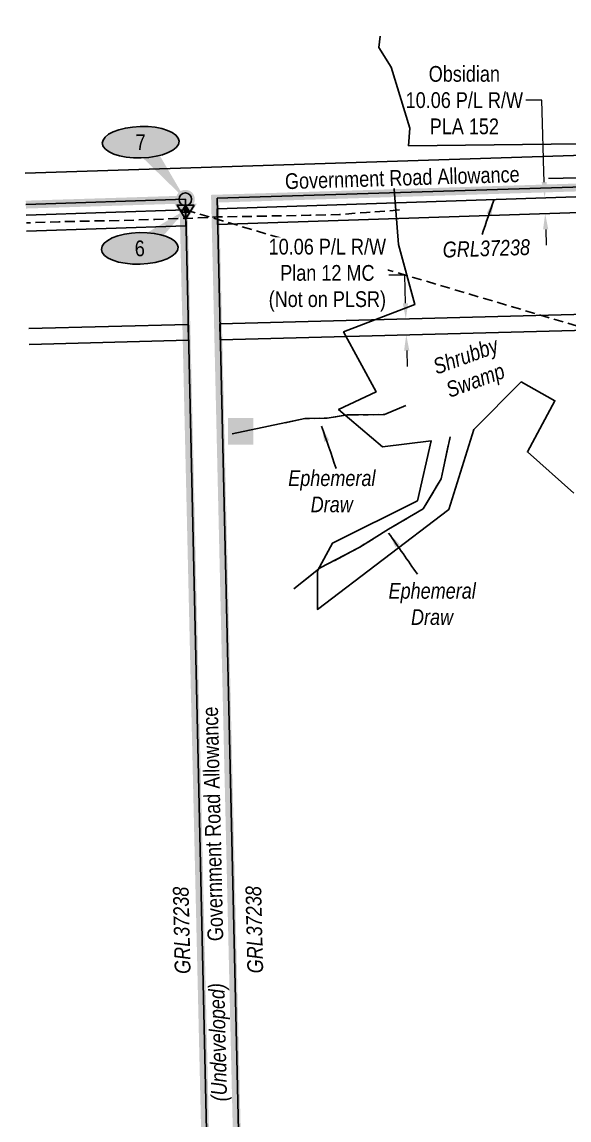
# Model space of a CAD drawing. Extents: x 647483 to 650733, y 5836505 to 5838421.
# Drawn here: x 647483 to 647830, y 5837095 to 5837792 of the extents above; entities that cross this region are included whole.
import ezdxf
from ezdxf.enums import TextEntityAlignment as Align

# ---------------------------------------------------------------- set-up
doc = ezdxf.new("R2010")
doc.units = 0
doc.header["$LTSCALE"] = 5
doc.header["$PDSIZE"] = 0.5
for name, pattern in [('CENTERLINEX3', [5, 2.5, -1, 0.5, -1]), ('foc-TIELINE', [1.875, 1.25, -0.625]), ('foc-TOPO-ephemeral', [6.25, 3.125, -0.625, 0.625, -0.625, 0.625, -0.625]), ('UG_PIPE', [1.875, 1.25, -0.625])]:
    doc.linetypes.add(name, pattern=pattern)
doc.layers.get('Defpoints').update_dxf_attribs({"color": 9})
doc.layers.add('AS-FMA BOUNDARY', color=7, linetype='Continuous', true_color=0x008f47, transparency=0.7)
for name, color, linetype in [('AS-PIPE-UG', 44, 'UG_PIPE'), ('AS-UNDERLAY-H', 141, 'Continuous'), ('C-RW', 13, 'Continuous'), ('F-RW', 190, 'Continuous'), ('L-MON', 1, 'Continuous'), ('L-ROAD-T', 7, 'Continuous'), ('L-SEC', 7, 'Continuous'), ('L-TIE', 7, 'foc-TIELINE'), ('P-ELEVATION', 7, 'Continuous'), ('T-DRAW', 143, 'foc-TOPO-ephemeral'), ('T-WATER-T', 170, 'Continuous'), ('WETLAND', 143, 'Continuous'), ('WETLAND-T', 146, 'Continuous')]:
    doc.layers.add(name, color=color, linetype=linetype)
for name, color, linetype, lineweight in [('C-RW-T', 13, 'Continuous', 9), ('F-RW-T', 190, 'Continuous', 9), ('T-TEXT', 48, 'Continuous', 18)]:
    doc.layers.add(name, color=color, linetype=linetype, lineweight=lineweight)
doc.styles.add('80', font='ARIALN.TTF', dxfattribs={"height": 10})
doc.styles.add('80CG', font='ARIALN.TTF', dxfattribs={"height": 10})
doc.styles.add('80L', font='ARIALN.TTF', dxfattribs={"height": 10})
doc.styles.add('80LS', font='ARIALNI.TTF', dxfattribs={"height": 10})
doc.styles.add('foc-LtypeFont', font='ARIALN.TTF', dxfattribs={"height": 7.35})
doc.linetypes.add('foc-TOPO-flowdirection-NOLINE', pattern='A,0,[">",foc-LtypeFont,S=0.3,R=0,X=0,Y=-0.945],-20,[">",foc-LtypeFont,S=0.3,R=0,X=0,Y=-0.945],0', length=20)
doc.dimstyles.new('Compass 5 000', dxfattribs={"dimscale": 5, "dimtxt": 9, "dimasz": 2, "dimexe": 0.2, "dimexo": 0.0625, "dimgap": 0.5, "dimtad": 0, "dimtih": 1, "dimtoh": 1, "dimzin": 0, "dimdsep": 46, "dimtxsty": '80CG', "dimcen": 0.1, "dimse1": 1, "dimse2": 1, "dimclrd": 256, "dimclrt": 256, "dimaunit": 1, "dimadec": 4, "dimazin": 0, "dimtfac": 0.06, "dimtofl": 0, "dimtmove": 0, "dimatfit": 1, "dimfxl": 0.2, "dimtolj": 1, "dimtzin": 0, "dimlwd": -1, "dimarcsym": 0})

# ---------------------------------------------------------------- blocks, each defined once
blk = doc.blocks.new('fdia')
at = {"color": 255, "const_width": 1}
blk.add_lwpolyline([(-0.5, 0, 1), (0.5, 0, 1)], format="xyb", close=True, dxfattribs=at)
blk = doc.blocks.new('Fdiaa')
blk.add_blockref('fdia', (0, 0))
blk = doc.blocks.new('fdib')
at = {"color": 1, "const_width": 1.6}
blk.add_lwpolyline([(-0.4, 0, 1), (0.4, 0, 1)], format="xyb", close=True, dxfattribs=at)
at = {"color": 1}
blk.add_circle((0, 0), 0.8, dxfattribs=at)
blk = doc.blocks.new('Fdibb')
blk.add_blockref('fdib', (0, 0))
blk = doc.blocks.new('fdicc')
for name in ['Fdibb', 'Fdiaa']:
    blk.add_blockref(name, (0, 0))
blk = doc.blocks.new('FDI')
blk.add_blockref('fdicc', (0, 0))
blk = doc.blocks.new('*D389')
at = {"layer": 'C-RW-T', "transparency": 16777216}
for p, q in [((647812.72, 5837742.47), (647802.72, 5837742.47)), ((647814.32, 5837690.48), (647812.72, 5837742.47)), ((647815.25, 5837660.43), (647815.56, 5837650.43))]:
    blk.add_line(p, q, dxfattribs=at)
for points in [[(647815.99, 5837690.53), (647812.66, 5837690.43), (647814.63, 5837680.49)], [(647816.92, 5837660.48), (647813.59, 5837660.38), (647814.94, 5837670.42)]]:
    blk.add_solid(points, dxfattribs=at)
at = {"layer": 'Defpoints', "color": 0, "transparency": 16777216}
for p in [(647816.46, 5837680.54), (647814.94, 5837670.42), (647816.78, 5837670.48)]:
    blk.add_point(p, dxfattribs=at)
at = {"layer": 'C-RW-T', "transparency": 16777216, "insert": (647763.63, 5837742.47), "char_height": 10, "attachment_point": 5, "style": '80CG'}
blk.add_mtext('\\A1;Obsidian\\P10.06 P/L R/W\\PPLA 152', dxfattribs=at)
blk = doc.blocks.new('*D390')
at = {"layer": 'Defpoints', "color": 0, "transparency": 16777216}
for p in [(647852.17, 5837606.79), (647726.78, 5837593.42), (647852.43, 5837596.74)]:
    blk.add_point(p, dxfattribs=at)
at = {"layer": 'F-RW-T', "transparency": 16777216}
for p, q in [((647725.78, 5837631.29), (647715.78, 5837631.29)), ((647726.25, 5837613.47), (647725.78, 5837631.29)), ((647727.04, 5837583.42), (647727.3, 5837573.43))]:
    blk.add_line(p, q, dxfattribs=at)
for points in [[(647727.91, 5837613.51), (647724.58, 5837613.42), (647726.51, 5837603.47)], [(647728.71, 5837583.47), (647725.37, 5837583.38), (647726.78, 5837593.42)]]:
    blk.add_solid(points, dxfattribs=at)
at = {"layer": 'F-RW-T', "transparency": 16777216, "insert": (647676.69, 5837631.29), "char_height": 10, "attachment_point": 5, "style": '80CG', "bg_fill": 3, "box_fill_scale": 1.1, "bg_fill_color": 256, "bg_fill_true_color": 13158600, "bg_fill_transparency": 0}
blk.add_mtext('\\A1;10.06 P/L R/W\\PPlan 12 MC\\P(Not on PLSR)', dxfattribs=at)
blk = doc.blocks.new('*U478')
at = {"layer": 'P-ELEVATION'}
h = blk.add_hatch(color=111, dxfattribs=at)
h.dxf.hatch_style = 1
edge = h.paths.add_edge_path()
edge.add_ellipse((0, 0), major_axis=(-24.38, 0), ratio=0.410256, start_angle=0, end_angle=360)
at = {"layer": 'P-ELEVATION', "color": 7, "flags": 128}
blk.add_lwpolyline([(0, 0, 12.5, 0, 0), (29.78, 23.65, 0, 0, 0)], format="xyseb", dxfattribs=at)
at = {"layer": 'P-ELEVATION', "color": 7}
blk.add_ellipse((0, 0), major_axis=(-24.38, 0), ratio=0.410256, dxfattribs=at)
at = {"layer": 'P-ELEVATION', "style": '80'}
blk.add_attdef('ELEVATION', text='', height=10, dxfattribs=at).set_placement((0, 0), align=Align.MIDDLE_CENTER)
blk = doc.blocks.new('TRIA')
blk.add_hatch(color=255).paths.add_polyline_path([(-0.04, 1.52), (-1.47, -0.87), (1.39, -0.87)])
blk = doc.blocks.new('Hybrid_RC_Updated')
at = {"color": 13}
for points in [[(5.4, 3), (0, -6), (-5.4, 3)], [(0, 3), (2.7, -1.5), (-2.7, -1.5)]]:
    blk.add_lwpolyline(points, close=True, dxfattribs=at)
at = {"layer": 'Defpoints'}
blk.add_circle((0, 0), 0.82, dxfattribs=at)
at = {"xscale": 4.9974568, "yscale": 4.9974568, "zscale": 4.9974568, "rotation": 180}
blk.add_blockref('TRIA', (-0.21, -0.34), dxfattribs=at)
blk = doc.blocks.new('*U554')
at = {"layer": 'P-ELEVATION'}
h = blk.add_hatch(color=111, dxfattribs=at)
h.dxf.hatch_style = 1
edge = h.paths.add_edge_path()
edge.add_ellipse((0, 0), major_axis=(-24.38, 0), ratio=0.410256, start_angle=0, end_angle=360)
at = {"layer": 'P-ELEVATION', "color": 7, "flags": 128}
blk.add_lwpolyline([(0, 0, 12.5, 0, 0), (27.33, -37.02, 0, 0, 0)], format="xyseb", dxfattribs=at)
at = {"layer": 'P-ELEVATION', "color": 7}
blk.add_ellipse((0, 0), major_axis=(-24.38, 0), ratio=0.410256, dxfattribs=at)
at = {"layer": 'P-ELEVATION', "style": '80'}
blk.add_attdef('ELEVATION', text='', height=10, dxfattribs=at).set_placement((0, 0), align=Align.MIDDLE_CENTER)

msp = doc.modelspace()

# ---------------------------------------------------------------- hatches: boundary and pattern name
at = {"layer": 'AS-UNDERLAY-H'}
h = msp.add_hatch(color=256, dxfattribs=at)
h.dxf.hatch_style = 1
h.paths.add_polyline_path([(647613.686, 5837540.536), (647629.679, 5837540.536), (647629.679, 5837523.617), (647613.686, 5837523.617)])

# ---------------------------------------------------------------- linework, layer by layer
at = {"layer": 'AS-FMA BOUNDARY', "linetype": 'CENTERLINEX3', "const_width": 4.999, "flags": 128}
msp.add_lwpolyline([(647485.378, 5837676.166), (647585.333, 5837679.317), (647585.453, 5837674.135), (647585.687, 5837664.071), (647605.444, 5836813.121), (647607.76, 5836713.146)], dxfattribs=at)
at = {"layer": 'AS-PIPE-UG', "flags": 128}
msp.add_lwpolyline([(647722.478, 5837672.792), (647701.48, 5837671.182), (647684.419, 5837669.863), (647665.505, 5837669.363), (647646.038, 5837669.043), (647625.711, 5837668.627), (647606.813, 5837668.314), (647583.73, 5837667.327), (647567.151, 5837666.805), (647547.806, 5837666.087), (647527.536, 5837665.765), (647506.34, 5837665.266), (647485.647, 5837664.58)], dxfattribs=at)
at = {"layer": 'C-RW'}
msp.add_lwpolyline([(647485.564, 5837669.43), (647586.716, 5837672.824), (647586.949, 5837662.76), (647485.797, 5837659.375)], dxfattribs=at)
at = {"layer": 'F-RW', "flags": 128}
for points in [[(648509.259, 5837616.103), (648397.526, 5837632.296), (648259.108, 5837607.477), (647608.74, 5837590.303), (647608.507, 5837600.357), (648258.082, 5837617.511), (648397.355, 5837642.483), (648509.018, 5837626.3)], [(647487.208, 5837597.371), (647588.411, 5837600.008), (647588.642, 5837589.954), (647487.441, 5837587.316)]]:
    msp.add_lwpolyline(points, dxfattribs=at)
at = {"layer": 'L-SEC'}
for p, q in [((647606.668, 5837680.17), (648407.536, 5837704.962)), ((647485.376, 5837676.273), (647586.566, 5837679.548)), ((647586.566, 5837679.548), (647606.398, 5836811.264)), ((647606.668, 5837680.17), (647626.504, 5836811.723))]:
    msp.add_line(p, q, dxfattribs=at)
at = {"layer": 'L-TIE'}
msp.add_line((647586.745, 5837672.816), (648213.874, 5837486.604), dxfattribs=at)
at = {"layer": 'T-DRAW', "linetype": 'foc-TOPO-flowdirection-NOLINE', "flags": 128}
for points in [[(647616.259, 5837530.567), (647662.388, 5837540.222), (647676.557, 5837540.511), (647689.281, 5837542.535), (647712.992, 5837542.824), (647726.583, 5837548.608)], [(647655.448, 5837432.073), (647672.22, 5837445.375), (647697.377, 5837458.677), (647715.595, 5837469.954), (647737.572, 5837482.967), (647748.849, 5837502.052), (647754.632, 5837528.655)]]:
    msp.add_lwpolyline(points, dxfattribs=at)
at = {"layer": 'T-DRAW', "linetype": 'foc-TOPO-ephemeral', "flags": 128}
msp.add_lwpolyline([(647649.954, 5837537.619), (647662.388, 5837540.222), (647676.557, 5837540.511), (647689.281, 5837542.535), (647712.992, 5837542.824), (647726.583, 5837548.608)], dxfattribs=at)
at = {"layer": 'T-DRAW', "flags": 128}
msp.add_lwpolyline([(647655.448, 5837432.073), (647672.22, 5837445.375), (647697.377, 5837458.677), (647715.595, 5837469.954), (647737.572, 5837482.967), (647748.849, 5837502.052), (647754.632, 5837528.655)], dxfattribs=at)
at = {"layer": 'WETLAND'}
for points in [[(647999.913, 5837792.182), (648000.54, 5837774.638), (648002.921, 5837737.332), (648002.921, 5837723.044), (647999.746, 5837716.694), (647728.283, 5837713.519), (647729.077, 5837724.632), (647717.17, 5837763.526), (647709.43, 5837775.873), (647710.103, 5837783.222)], [(647833.058, 5837492.856), (647803.689, 5837519.05), (647821.152, 5837551.594), (647799.721, 5837563.5), (647769.558, 5837533.338), (647753.683, 5837482.537), (647670.339, 5837419.037), (647670.339, 5837443.644), (647679.864, 5837461.106), (647733.839, 5837488.094), (647742.57, 5837526.194), (647711.614, 5837522.225), (647683.833, 5837546.038), (647707.645, 5837557.15), (647687.008, 5837595.25), (647732.252, 5837612.713), (647721.933, 5837650.813), (647718.758, 5837691.294), (647718.758, 5837691.294), (648028.321, 5837696.057)]]:
    msp.add_lwpolyline(points, dxfattribs=at)

# ---------------------------------------------------------------- block references
at = {"layer": 'L-MON', "color": 1, "xscale": 0.9997110999999999, "yscale": 0.9997110999999999, "zscale": 0.9997110999999999, "rotation": 1.571910803233727}
for name, p, values in [('*U554', (647558.236, 5837715.793), {'ELEVATION': '7'}), ('*U478', (647557.631, 5837648.365), {'ELEVATION': '6'})]:
    msp.add_blockref(name, p, dxfattribs=at).add_auto_attribs(values)
at = {"layer": 'L-MON', "color": 2, "xscale": 4.999999999999683, "yscale": 4.999999999999683, "zscale": 4.999999999999683}
msp.add_blockref('FDI', (647586.566, 5837679.548), dxfattribs=at)
at = {"layer": 'L-MON'}
msp.add_blockref('Hybrid_RC_Updated', (647586.745, 5837672.816), dxfattribs=at)

# ---------------------------------------------------------------- texts
at = {"layer": 'AS-FMA BOUNDARY', "linetype": 'CENTERLINEX3', "transparency": 33554687, "char_height": 10, "width": 5.69693, "attachment_point": 1, "style": '80L'}
for insert, rotation in [((647749.742, 5837652.516), 1.770814), ((647579.883, 5837187.395), 91.330002), ((647625.973, 5837187.752), 91.330002)]:
    msp.add_mtext('{\\fArial Narrow|b0|i1|c0|p34;GRL37238}', dxfattribs=dict(at, insert=insert, rotation=rotation))
at = {"layer": 'L-ROAD-T', "style": '80L'}
msp.add_text('Government Road Allowance', height=10, rotation=91.330002, dxfattribs=at).set_placement((647603.939, 5837282.782), align=Align.MIDDLE_CENTER)
at = {"layer": 'T-TEXT', "style": '80LS'}
msp.add_text('(Undeveloped)', height=10, rotation=91.330002, dxfattribs=at).set_placement((647607.165, 5837144.089), align=Align.MIDDLE_CENTER)
at = {"layer": 'T-WATER-T', "char_height": 9.99711, "attachment_point": 1, "style": '80L'}
for insert in [(647651.526, 5837507.413), (647715.2, 5837435.841)]:
    msp.add_mtext_dynamic_manual_height_columns('\\pi0.32617;{\\fArial Narrow|b0|i1|c0|p34;Ephemeral \\P\\pi14.58876;Draw}', width=55.96377, gutter_width=49.986, heights=[0], dxfattribs=dict(at, insert=insert))
at = {"layer": 'WETLAND-T', "insert": (647742.258, 5837577.365), "char_height": 9.99711, "attachment_point": 1, "rotation": 20, "style": '80L'}
msp.add_mtext_dynamic_manual_height_columns('\\pi0.45573;{\\fArial Narrow|b0|i1|c0|p34;Shrubby \\P\\pi3.163;Swamp}', width=43.45034, gutter_width=49.986, heights=[0], dxfattribs=at)

# ---------------------------------------------------------------- leaders
at = {"layer": 'AS-FMA BOUNDARY', "linetype": 'CENTERLINEX3', "transparency": 33554687, "path_type": 1}
msp.add_leader([(647782.458, 5837679.505), (647774.936, 5837657.166)], dimstyle='Compass 5 000', override={"dimgap": 0.5, "dimtad": 0}, dxfattribs=at)
at = {"layer": 'T-WATER-T', "path_type": 1}
for points in [[(647673.042, 5837535.368), (647682.269, 5837508.607)], [(647715.595, 5837467.531), (647733.828, 5837441.427)]]:
    msp.add_leader(points, dimstyle='Compass 5 000', override={"dimgap": 0.5, "dimtad": 0}, dxfattribs=at)

# ---------------------------------------------------------------- next in the draw order: texts
at = {"layer": 'L-ROAD-T', "insert": (647724.08, 5837698.254), "char_height": 10, "width": 182.40702, "attachment_point": 2, "rotation": 1.77307, "style": '80L', "bg_fill": 3, "box_fill_scale": 1.15, "bg_fill_color": 256, "bg_fill_true_color": 256, "bg_fill_transparency": 0}
msp.add_mtext('Government Road Allowance', dxfattribs=at)

# ---------------------------------------------------------------- next in the draw order: linework, layer by layer
at = {"layer": 'AS-FMA BOUNDARY', "linetype": 'CENTERLINEX3', "const_width": 4.999, "flags": 128}
msp.add_lwpolyline([(647627.863, 5836713.762), (647625.546, 5836813.741), (647605.789, 5837664.692), (647605.555, 5837674.756), (647605.435, 5837679.938), (648011.875, 5837692.504), (648205.712, 5837698.492), (648205.876, 5837693.316), (648206.196, 5837683.255), (648210.649, 5837542.95), (648149.712, 5837541.016), (648152.192, 5837462.904), (648153.581, 5837419.14), (648167.645, 5837419.587), (648275.457, 5837423.009), (648271.588, 5837544.885), (648236.764, 5837543.779), (648230.763, 5837543.588), (648225.826, 5837699.115), (648231.827, 5837699.3), (648407.144, 5837704.724), (648507.094, 5837708)], dxfattribs=at)
at = {"layer": 'C-RW'}
msp.add_lwpolyline([(648207.577, 5837683.53), (648207.301, 5837693.583), (647606.821, 5837673.488), (647607.05, 5837663.433)], close=True, dxfattribs=at)
at = {"layer": 'L-SEC'}
msp.add_line((647484.913, 5837696.183), (648012.395, 5837713.099), dxfattribs=at)

# ---------------------------------------------------------------- next in the draw order: dimensions: what is measured, and where the dimension line sits
at = {"layer": 'C-RW-T'}
dim = msp.add_linear_dim(base=(647814.944, 5837670.424), p1=(647816.464, 5837680.542), p2=(647816.775, 5837670.481), angle=271.770808, text='Obsidian\\P10.06 P/L R/W\\PPLA 152', dimstyle='Compass 5 000', override={"dimtxt": 10}, dxfattribs=at)
dim.commit()
dim.dimension.update_dxf_attribs({"geometry": '*D389', "text_midpoint": (647763.634, 5837742.468), "dimtype": 161})

# ---------------------------------------------------------------- next in the draw order: dimensions: what is measured, and where the dimension line sits
at = {"layer": 'F-RW-T'}
dim = msp.add_linear_dim(base=(647726.776, 5837593.42), p1=(647852.166, 5837606.788), p2=(647852.431, 5837596.738), angle=271.512641, text='10.06 P/L R/W\\PPlan 12 MC\\P(Not on PLSR)', dimstyle='Compass 5 000', override={"dimtfill": 1}, dxfattribs=at)
dim.commit()
dim.dimension.update_dxf_attribs({"geometry": '*D390', "text_midpoint": (647676.693, 5837631.293), "dimtype": 161})

doc.saveas('drawing.dxf')
